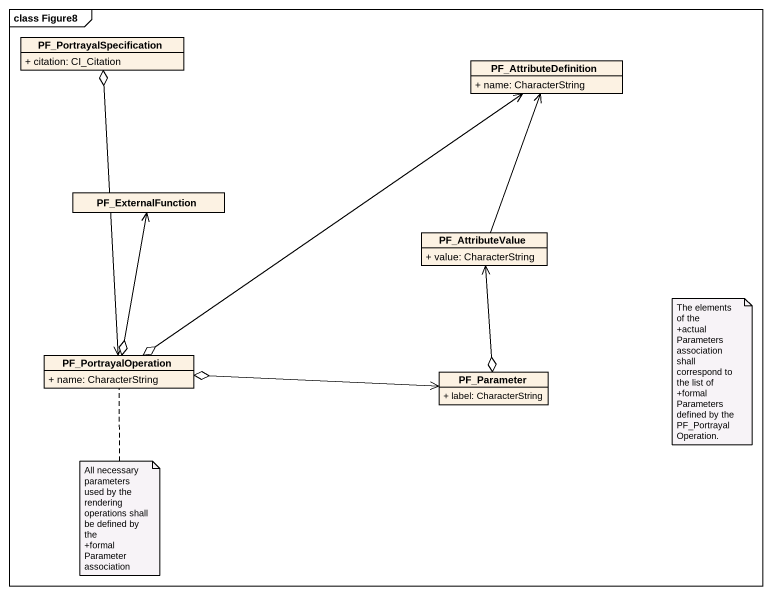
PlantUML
@startuml
mainframe class Figure8
hide circle
hide empty members
skinparam classAttributeIconSize 0
class PF_PortrayalSpecification {
  + citation: CI_Citation
}
class PF_AttributeDefinition {
  + name: CharacterString
}
class PF_ExternalFunction
class PF_AttributeValue {
  + value: CharacterString
}
class PF_PortrayalOperation {
  + name: CharacterString
}
class PF_Parameter {
  + label: CharacterString
}
PF_AttributeDefinition <--o PF_PortrayalOperation
PF_AttributeValue -up-> PF_AttributeDefinition
PF_AttributeValue <--o PF_Parameter
PF_PortrayalOperation <-up-o PF_PortrayalSpecification
PF_PortrayalOperation o-up-> PF_ExternalFunction
PF_Parameter <-left-o PF_PortrayalOperation
note as N1
  The elements of the +actualParameters association shall correspond to the list of +formalParameters defined by the PF_PortrayalOperation.
end note
note bottom of PF_PortrayalOperation : All necessary parameters used by the rendering operations shall be defined by the +formalParameter association
@enduml
